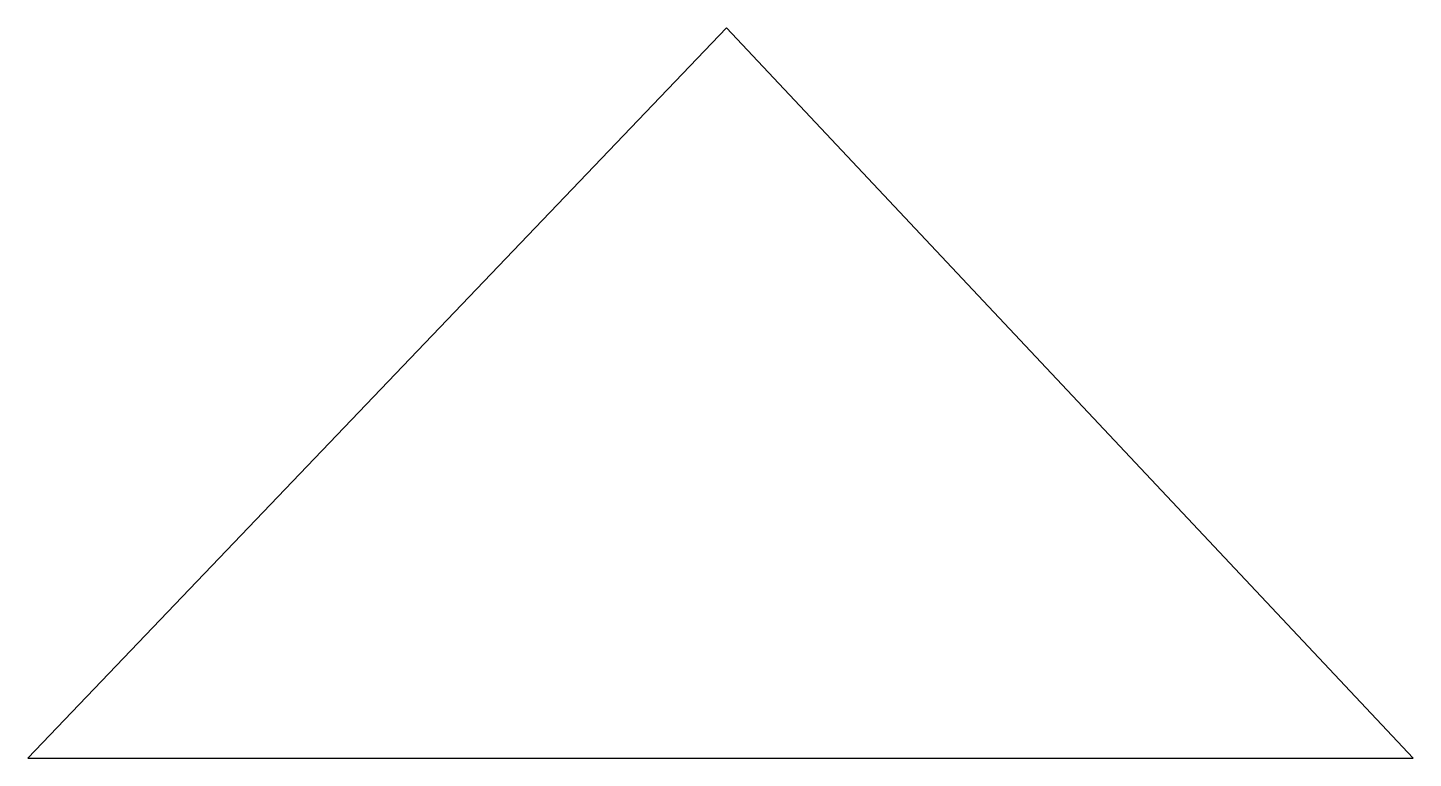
# Model space of a CAD drawing. Header units: millimetres. Extents: x 0 to 171, y 0 to 90.
import ezdxf

# ---------------------------------------------------------------- set-up
doc = ezdxf.new("R2010")
doc.units = ezdxf.units.MM
doc.layers.add('cutting', color=1, linetype='Continuous')

msp = doc.modelspace()

# ---------------------------------------------------------------- linework, layer by layer
at = {"layer": 'cutting', "color": 1}
for p, q in [((86.44, 90.3), (0, 0)), ((171.38, 0), (86.44, 90.3)), ((0, 0), (85.69, 0)), ((85.69, 0), (171.38, 0))]:
    msp.add_line(p, q, dxfattribs=at)

doc.saveas('drawing.dxf')
